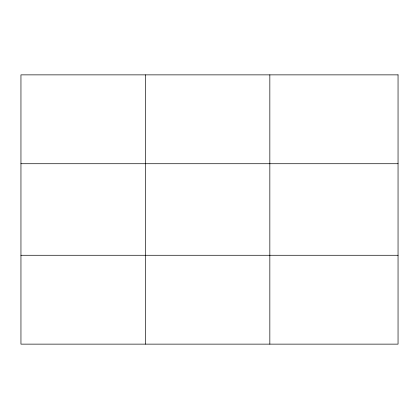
<?xml version="1.0" encoding="UTF-8"?>
<svg xmlns="http://www.w3.org/2000/svg" width="419" height="419" viewBox="0 0 419 419"><rect width="100%" height="100%" fill="white"/><g stroke="black" fill="none" stroke-linecap="round" stroke-linejoin="round"><path stroke-width="0.63" d="M145.393 74.865L145.393 344.135M269.836 74.865L269.836 344.135M20.95 163.724L398.05 163.724M20.95 255.276L398.05 255.276M398.05 74.865L398.05 344.135L20.95 344.135L20.95 74.865L398.05 74.865"/></g></svg>
